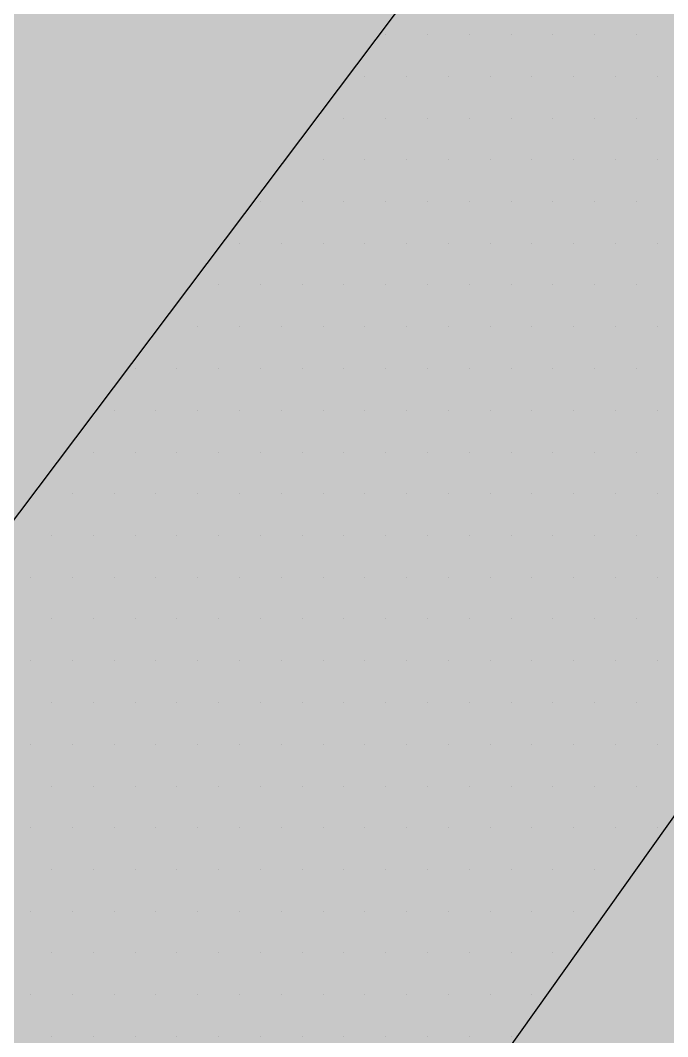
# Paper-space layout 'Layout1' of a CAD drawing. Extents: x -43 to 2298, y -18 to 768.
# Drawn here: x 148.244 to 149.097, y 263.732 to 265.072 of the extents above; entities that cross this region are included whole.
import ezdxf

# ---------------------------------------------------------------- set-up
doc = ezdxf.new("R2010")
doc.units = 0
doc.header["$LTSCALE"] = 2
doc.linetypes.add('CACHEX2', pattern=[0.75, 0.5, -0.25])
doc.layers.add('CARTOUCHE', color=7, linetype='Continuous')
doc.layers.add('LOGO', color=7, linetype='Continuous')

# ---------------------------------------------------------------- blocks, each defined once
blk = doc.blocks.new('A$C715108E3')
at = {"layer": 'LOGO', "color": 131}
for p, q in [((4.5506, -8.2855), (4.5506, -8.2855)), ((4.5659, -8.2855), (4.5659, -8.2855)), ((4.658, -8.2855), (4.658, -8.2855)), ((4.7492, -8.2855), (4.7492, -8.2855)), ((4.8413, -8.2855), (4.8413, -8.2855)), ((4.9329, -8.2855), (4.9329, -8.2855)), ((5.0242, -8.2855), (5.0242, -8.2855)), ((5.1164, -8.2855), (5.1164, -8.2855)), ((4.4814, -8.3777), (4.4814, -8.3777)), ((4.5202, -8.3777), (4.5202, -8.3777)), ((4.6115, -8.3777), (4.6115, -8.3777)), ((4.7035, -8.3777), (4.7035, -8.3777)), ((4.7952, -8.3777), (4.7952, -8.3777)), ((4.8868, -8.3777), (4.8868, -8.3777)), ((4.9788, -8.3777), (4.9788, -8.3777)), ((5.0705, -8.3777), (5.0705, -8.3777)), ((5.1621, -8.3777), (5.1621, -8.3777)), ((4.4125, -8.4692), (4.4125, -8.4692)), ((4.4739, -8.4692), (4.4739, -8.4692)), ((4.5659, -8.4692), (4.5659, -8.4692)), ((4.658, -8.4692), (4.658, -8.4692)), ((4.7492, -8.4692), (4.7492, -8.4692)), ((4.8413, -8.4692), (4.8413, -8.4692)), ((4.9329, -8.4692), (4.9329, -8.4692)), ((5.0242, -8.4692), (5.0242, -8.4692)), ((5.1164, -8.4692), (5.1164, -8.4692)), ((4.3433, -8.5607), (4.3433, -8.5607)), ((4.4282, -8.5607), (4.4282, -8.5607)), ((4.5202, -8.5607), (4.5202, -8.5607)), ((4.6115, -8.5607), (4.6115, -8.5607)), ((4.7035, -8.5607), (4.7035, -8.5607)), ((4.7952, -8.5607), (4.7952, -8.5607)), ((4.8868, -8.5607), (4.8868, -8.5607)), ((4.9788, -8.5607), (4.9788, -8.5607)), ((5.0705, -8.5607), (5.0705, -8.5607)), ((5.1621, -8.5607), (5.1621, -8.5607)), ((4.2745, -8.6529), (4.2745, -8.6529)), ((4.2906, -8.6529), (4.2906, -8.6529)), ((4.3827, -8.6529), (4.3827, -8.6529)), ((4.4739, -8.6529), (4.4739, -8.6529)), ((4.5659, -8.6529), (4.5659, -8.6529)), ((4.658, -8.6529), (4.658, -8.6529)), ((4.7492, -8.6529), (4.7492, -8.6529)), ((4.8413, -8.6529), (4.8413, -8.6529)), ((4.9329, -8.6529), (4.9329, -8.6529)), ((5.0242, -8.6529), (5.0242, -8.6529)), ((5.1164, -8.6529), (5.1164, -8.6529)), ((4.2054, -8.7443), (4.2054, -8.7443)), ((4.2445, -8.7443), (4.2445, -8.7443)), ((4.3364, -8.7443), (4.3364, -8.7443)), ((4.4282, -8.7443), (4.4282, -8.7443)), ((4.5202, -8.7443), (4.5202, -8.7443)), ((4.6115, -8.7443), (4.6115, -8.7443)), ((4.7035, -8.7443), (4.7035, -8.7443)), ((4.7952, -8.7443), (4.7952, -8.7443)), ((4.8868, -8.7443), (4.8868, -8.7443)), ((4.9788, -8.7443), (4.9788, -8.7443)), ((5.0705, -8.7443), (5.0705, -8.7443)), ((5.1621, -8.7443), (5.1621, -8.7443)), ((4.1362, -8.8356), (4.1362, -8.8356)), ((4.1988, -8.8356), (4.1988, -8.8356)), ((4.2906, -8.8356), (4.2906, -8.8356)), ((4.3827, -8.8356), (4.3827, -8.8356)), ((4.4739, -8.8356), (4.4739, -8.8356)), ((4.5659, -8.8356), (4.5659, -8.8356)), ((4.658, -8.8356), (4.658, -8.8356)), ((4.7492, -8.8356), (4.7492, -8.8356)), ((4.8413, -8.8356), (4.8413, -8.8356)), ((4.9329, -8.8356), (4.9329, -8.8356)), ((5.0242, -8.8356), (5.0242, -8.8356)), ((5.1164, -8.8356), (5.1164, -8.8356)), ((4.0672, -8.928), (4.0672, -8.928)), ((4.1531, -8.928), (4.1531, -8.928)), ((4.2445, -8.928), (4.2445, -8.928)), ((4.3364, -8.928), (4.3364, -8.928)), ((4.4282, -8.928), (4.4282, -8.928)), ((4.5202, -8.928), (4.5202, -8.928)), ((4.6115, -8.928), (4.6115, -8.928)), ((4.7035, -8.928), (4.7035, -8.928)), ((4.7952, -8.928), (4.7952, -8.928)), ((4.8868, -8.928), (4.8868, -8.928)), ((4.9788, -8.928), (4.9788, -8.928)), ((5.0705, -8.928), (5.0705, -8.928)), ((5.1621, -8.928), (5.1621, -8.928)), ((3.9983, -9.0196), (3.9983, -9.0196)), ((4.0155, -9.0196), (4.0155, -9.0196)), ((4.107, -9.0196), (4.107, -9.0196)), ((4.1988, -9.0196), (4.1988, -9.0196)), ((4.2906, -9.0196), (4.2906, -9.0196)), ((4.3827, -9.0196), (4.3827, -9.0196)), ((4.4739, -9.0196), (4.4739, -9.0196)), ((4.5659, -9.0196), (4.5659, -9.0196)), ((4.658, -9.0196), (4.658, -9.0196)), ((4.7492, -9.0196), (4.7492, -9.0196)), ((4.8413, -9.0196), (4.8413, -9.0196)), ((4.9329, -9.0196), (4.9329, -9.0196)), ((5.0242, -9.0196), (5.0242, -9.0196)), ((5.1164, -9.0196), (5.1164, -9.0196)), ((3.9289, -9.1109), (3.9289, -9.1109)), ((3.9694, -9.1109), (3.9694, -9.1109)), ((4.0612, -9.1109), (4.0612, -9.1109)), ((4.1531, -9.1109), (4.1531, -9.1109)), ((4.2445, -9.1109), (4.2445, -9.1109)), ((4.3364, -9.1109), (4.3364, -9.1109)), ((4.4282, -9.1109), (4.4282, -9.1109)), ((4.5202, -9.1109), (4.5202, -9.1109)), ((4.6115, -9.1109), (4.6115, -9.1109)), ((4.7035, -9.1109), (4.7035, -9.1109)), ((4.7952, -9.1109), (4.7952, -9.1109)), ((4.8868, -9.1109), (4.8868, -9.1109)), ((4.9788, -9.1109), (4.9788, -9.1109)), ((5.0705, -9.1109), (5.0705, -9.1109)), ((5.1621, -9.1109), (5.1621, -9.1109)), ((3.86, -9.2033), (3.86, -9.2033)), ((3.9237, -9.2033), (3.9237, -9.2033)), ((4.0155, -9.2033), (4.0155, -9.2033)), ((4.107, -9.2033), (4.107, -9.2033)), ((4.1988, -9.2033), (4.1988, -9.2033)), ((4.2906, -9.2033), (4.2906, -9.2033)), ((4.3827, -9.2033), (4.3827, -9.2033)), ((4.4739, -9.2033), (4.4739, -9.2033)), ((4.5659, -9.2033), (4.5659, -9.2033)), ((4.658, -9.2033), (4.658, -9.2033)), ((4.7492, -9.2033), (4.7492, -9.2033)), ((4.8413, -9.2033), (4.8413, -9.2033)), ((4.9329, -9.2033), (4.9329, -9.2033)), ((5.0242, -9.2033), (5.0242, -9.2033)), ((5.1164, -9.2033), (5.1164, -9.2033)), ((3.791, -9.2946), (3.791, -9.2946)), ((3.878, -9.2946), (3.878, -9.2946)), ((3.9694, -9.2946), (3.9694, -9.2946)), ((4.0612, -9.2946), (4.0612, -9.2946)), ((4.1531, -9.2946), (4.1531, -9.2946)), ((4.2445, -9.2946), (4.2445, -9.2946)), ((4.3364, -9.2946), (4.3364, -9.2946)), ((4.4282, -9.2946), (4.4282, -9.2946)), ((4.5202, -9.2946), (4.5202, -9.2946)), ((4.6115, -9.2946), (4.6115, -9.2946)), ((4.7035, -9.2946), (4.7035, -9.2946)), ((4.7952, -9.2946), (4.7952, -9.2946)), ((4.8868, -9.2946), (4.8868, -9.2946)), ((4.9788, -9.2946), (4.9788, -9.2946)), ((5.0705, -9.2946), (5.0705, -9.2946)), ((5.1621, -9.2946), (5.1621, -9.2946)), ((3.8317, -9.387), (3.8317, -9.387)), ((3.9237, -9.387), (3.9237, -9.387)), ((4.0155, -9.387), (4.0155, -9.387)), ((4.107, -9.387), (4.107, -9.387)), ((4.1988, -9.387), (4.1988, -9.387)), ((4.2906, -9.387), (4.2906, -9.387)), ((4.3827, -9.387), (4.3827, -9.387)), ((4.4739, -9.387), (4.4739, -9.387)), ((4.5659, -9.387), (4.5659, -9.387)), ((4.658, -9.387), (4.658, -9.387)), ((4.7492, -9.387), (4.7492, -9.387)), ((4.8413, -9.387), (4.8413, -9.387)), ((4.9329, -9.387), (4.9329, -9.387)), ((5.0242, -9.387), (5.0242, -9.387)), ((5.1164, -9.387), (5.1164, -9.387)), ((3.7861, -9.4786), (3.7861, -9.4786)), ((3.878, -9.4786), (3.878, -9.4786)), ((3.9694, -9.4786), (3.9694, -9.4786)), ((4.0612, -9.4786), (4.0612, -9.4786)), ((4.1531, -9.4786), (4.1531, -9.4786)), ((4.2445, -9.4786), (4.2445, -9.4786)), ((4.3364, -9.4786), (4.3364, -9.4786)), ((4.4282, -9.4786), (4.4282, -9.4786)), ((4.5202, -9.4786), (4.5202, -9.4786)), ((4.6115, -9.4786), (4.6115, -9.4786)), ((4.7035, -9.4786), (4.7035, -9.4786)), ((4.7952, -9.4786), (4.7952, -9.4786)), ((4.8868, -9.4786), (4.8868, -9.4786)), ((4.9788, -9.4786), (4.9788, -9.4786)), ((5.0705, -9.4786), (5.0705, -9.4786)), ((5.1621, -9.4786), (5.1621, -9.4786)), ((3.8317, -9.5699), (3.8317, -9.5699)), ((3.9237, -9.5699), (3.9237, -9.5699)), ((4.0155, -9.5699), (4.0155, -9.5699)), ((4.107, -9.5699), (4.107, -9.5699)), ((4.1988, -9.5699), (4.1988, -9.5699)), ((4.2906, -9.5699), (4.2906, -9.5699)), ((4.3827, -9.5699), (4.3827, -9.5699)), ((4.4739, -9.5699), (4.4739, -9.5699)), ((4.5659, -9.5699), (4.5659, -9.5699)), ((4.658, -9.5699), (4.658, -9.5699)), ((4.7492, -9.5699), (4.7492, -9.5699)), ((4.8413, -9.5699), (4.8413, -9.5699)), ((4.9329, -9.5699), (4.9329, -9.5699)), ((5.0242, -9.5699), (5.0242, -9.5699)), ((5.1164, -9.5699), (5.1164, -9.5699)), ((3.7861, -9.6623), (3.7861, -9.6623)), ((3.878, -9.6623), (3.878, -9.6623)), ((3.9694, -9.6623), (3.9694, -9.6623)), ((4.0612, -9.6623), (4.0612, -9.6623)), ((4.1531, -9.6623), (4.1531, -9.6623)), ((4.2445, -9.6623), (4.2445, -9.6623)), ((4.3364, -9.6623), (4.3364, -9.6623)), ((4.4282, -9.6623), (4.4282, -9.6623)), ((4.5202, -9.6623), (4.5202, -9.6623)), ((4.6115, -9.6623), (4.6115, -9.6623)), ((4.7035, -9.6623), (4.7035, -9.6623)), ((4.7952, -9.6623), (4.7952, -9.6623)), ((4.8868, -9.6623), (4.8868, -9.6623)), ((4.9788, -9.6623), (4.9788, -9.6623)), ((5.0705, -9.6623), (5.0705, -9.6623)), ((5.1621, -9.6623), (5.1621, -9.6623)), ((3.8317, -9.7535), (3.8317, -9.7535)), ((3.9237, -9.7535), (3.9237, -9.7535)), ((4.0155, -9.7535), (4.0155, -9.7535)), ((4.107, -9.7535), (4.107, -9.7535)), ((4.1988, -9.7535), (4.1988, -9.7535)), ((4.2906, -9.7535), (4.2906, -9.7535)), ((4.3827, -9.7535), (4.3827, -9.7535)), ((4.4739, -9.7535), (4.4739, -9.7535)), ((4.5659, -9.7535), (4.5659, -9.7535)), ((4.658, -9.7535), (4.658, -9.7535)), ((4.7492, -9.7535), (4.7492, -9.7535)), ((4.8413, -9.7535), (4.8413, -9.7535)), ((4.9329, -9.7535), (4.9329, -9.7535)), ((5.0242, -9.7535), (5.0242, -9.7535)), ((5.1164, -9.7535), (5.1164, -9.7535)), ((3.7861, -9.8452), (3.7861, -9.8452)), ((3.878, -9.8452), (3.878, -9.8452)), ((3.9694, -9.8452), (3.9694, -9.8452)), ((4.0612, -9.8452), (4.0612, -9.8452)), ((4.1531, -9.8452), (4.1531, -9.8452)), ((4.2445, -9.8452), (4.2445, -9.8452)), ((4.3364, -9.8452), (4.3364, -9.8452)), ((4.4282, -9.8452), (4.4282, -9.8452)), ((4.5202, -9.8452), (4.5202, -9.8452)), ((4.6115, -9.8452), (4.6115, -9.8452)), ((4.7035, -9.8452), (4.7035, -9.8452)), ((4.7952, -9.8452), (4.7952, -9.8452)), ((4.8868, -9.8452), (4.8868, -9.8452)), ((4.9788, -9.8452), (4.9788, -9.8452)), ((5.0705, -9.8452), (5.0705, -9.8452)), ((5.1621, -9.8452), (5.1621, -9.8452)), ((3.8317, -9.9374), (3.8317, -9.9374)), ((3.9237, -9.9374), (3.9237, -9.9374)), ((4.0155, -9.9374), (4.0155, -9.9374)), ((4.107, -9.9374), (4.107, -9.9374)), ((4.1988, -9.9374), (4.1988, -9.9374)), ((4.2906, -9.9374), (4.2906, -9.9374)), ((4.3827, -9.9374), (4.3827, -9.9374)), ((4.4739, -9.9374), (4.4739, -9.9374)), ((4.5659, -9.9374), (4.5659, -9.9374)), ((4.658, -9.9374), (4.658, -9.9374)), ((4.7492, -9.9374), (4.7492, -9.9374)), ((4.8413, -9.9374), (4.8413, -9.9374)), ((4.9329, -9.9374), (4.9329, -9.9374)), ((5.0242, -9.9374), (5.0242, -9.9374)), ((5.1164, -9.9374), (5.1164, -9.9374)), ((3.7861, -10.0289), (3.7861, -10.0289)), ((3.878, -10.0289), (3.878, -10.0289)), ((3.9694, -10.0289), (3.9694, -10.0289)), ((4.0612, -10.0289), (4.0612, -10.0289)), ((4.1531, -10.0289), (4.1531, -10.0289)), ((4.2445, -10.0289), (4.2445, -10.0289)), ((4.3364, -10.0289), (4.3364, -10.0289)), ((4.4282, -10.0289), (4.4282, -10.0289)), ((4.5202, -10.0289), (4.5202, -10.0289)), ((4.6115, -10.0289), (4.6115, -10.0289)), ((4.7035, -10.0289), (4.7035, -10.0289)), ((4.7952, -10.0289), (4.7952, -10.0289)), ((4.8868, -10.0289), (4.8868, -10.0289)), ((4.9788, -10.0289), (4.9788, -10.0289)), ((5.0705, -10.0289), (5.0705, -10.0289)), ((5.1621, -10.0289), (5.1621, -10.0289)), ((3.8317, -10.1203), (3.8317, -10.1203)), ((3.9237, -10.1203), (3.9237, -10.1203)), ((4.0155, -10.1203), (4.0155, -10.1203)), ((4.107, -10.1203), (4.107, -10.1203)), ((4.1988, -10.1203), (4.1988, -10.1203)), ((4.2906, -10.1203), (4.2906, -10.1203)), ((4.3827, -10.1203), (4.3827, -10.1203)), ((4.4739, -10.1203), (4.4739, -10.1203)), ((4.5659, -10.1203), (4.5659, -10.1203)), ((4.658, -10.1203), (4.658, -10.1203)), ((4.7492, -10.1203), (4.7492, -10.1203)), ((4.8413, -10.1203), (4.8413, -10.1203)), ((4.9329, -10.1203), (4.9329, -10.1203)), ((5.0242, -10.1203), (5.0242, -10.1203)), ((5.1164, -10.1203), (5.1164, -10.1203)), ((3.7861, -10.2125), (3.7861, -10.2125)), ((3.878, -10.2125), (3.878, -10.2125)), ((3.9694, -10.2125), (3.9694, -10.2125)), ((4.0612, -10.2125), (4.0612, -10.2125)), ((4.1531, -10.2125), (4.1531, -10.2125)), ((4.2445, -10.2125), (4.2445, -10.2125)), ((4.3364, -10.2125), (4.3364, -10.2125)), ((4.4282, -10.2125), (4.4282, -10.2125)), ((4.5202, -10.2125), (4.5202, -10.2125)), ((4.6115, -10.2125), (4.6115, -10.2125)), ((4.7035, -10.2125), (4.7035, -10.2125)), ((4.7952, -10.2125), (4.7952, -10.2125)), ((4.8868, -10.2125), (4.8868, -10.2125)), ((4.9788, -10.2125), (4.9788, -10.2125)), ((3.8317, -10.304), (3.8317, -10.304)), ((3.9237, -10.304), (3.9237, -10.304)), ((4.0155, -10.304), (4.0155, -10.304)), ((4.107, -10.304), (4.107, -10.304)), ((4.1988, -10.304), (4.1988, -10.304)), ((4.2906, -10.304), (4.2906, -10.304)), ((4.3827, -10.304), (4.3827, -10.304)), ((4.4739, -10.304), (4.4739, -10.304)), ((4.5659, -10.304), (4.5659, -10.304)), ((4.658, -10.304), (4.658, -10.304)), ((4.7492, -10.304), (4.7492, -10.304)), ((4.8413, -10.304), (4.8413, -10.304)), ((4.9329, -10.304), (4.9329, -10.304)), ((3.7861, -10.3952), (3.7861, -10.3952)), ((3.878, -10.3952), (3.878, -10.3952)), ((3.9694, -10.3952), (3.9694, -10.3952)), ((4.0612, -10.3952), (4.0612, -10.3952)), ((4.1531, -10.3952), (4.1531, -10.3952)), ((4.2445, -10.3952), (4.2445, -10.3952)), ((4.3364, -10.3952), (4.3364, -10.3952)), ((4.4282, -10.3952), (4.4282, -10.3952)), ((4.5202, -10.3952), (4.5202, -10.3952)), ((4.6115, -10.3952), (4.6115, -10.3952)), ((4.7035, -10.3952), (4.7035, -10.3952)), ((4.7952, -10.3952), (4.7952, -10.3952)), ((4.8868, -10.3952), (4.8868, -10.3952)), ((3.8317, -10.4876), (3.8317, -10.4876)), ((3.9237, -10.4876), (3.9237, -10.4876)), ((4.0155, -10.4876), (4.0155, -10.4876)), ((4.107, -10.4876), (4.107, -10.4876)), ((4.1988, -10.4876), (4.1988, -10.4876)), ((4.2906, -10.4876), (4.2906, -10.4876)), ((4.3827, -10.4876), (4.3827, -10.4876)), ((4.4739, -10.4876), (4.4739, -10.4876)), ((4.5659, -10.4876), (4.5659, -10.4876)), ((4.658, -10.4876), (4.658, -10.4876)), ((4.7492, -10.4876), (4.7492, -10.4876)), ((4.8413, -10.4876), (4.8413, -10.4876))]:
    blk.add_line(p, q, dxfattribs=at)
blk.add_lwpolyline([(-0.4061, -17.3082), (1.2857, -17.5115), (0.9202, -16.4826), (-0.461, -13.5406), (1.4536, -13.7453), (4.032, -19.4344), (5.206, -17.903), (3.3935, -13.9486), (6.3293, -14.2803), (6.4311, -12.6478), (3.5725, -12.29), (6.1505, -8.6671), (5.6155, -6.8715), (1.6586, -12.1279), (-1.9407, -12.0256)], dxfattribs=at)
blk = doc.blocks.new('A$C581E6685')
at = {"layer": 'LOGO', "color": 32, "linetype": 'CACHEX2', "ltscale": 1.5}
blk.add_ellipse((-38.0538, 23.8138), major_axis=(-19.0311, -3.534), ratio=0.590567, dxfattribs=at)
at = {"layer": 'LOGO', "color": 32}
blk.add_ellipse((-37.6144, 23.8499), major_axis=(-13.5768, -4.2839), ratio=0.791971, dxfattribs=at)
at = {"layer": 'CARTOUCHE'}
blk.add_blockref('A$C715108E3', (-31.6739, 36.3189), dxfattribs=at)

psp = doc.layouts.get("Layout1")

# ---------------------------------------------------------------- hatches: boundary and pattern name
at = {"layer": 'CARTOUCHE', "true_color": 0xffffff}
h = psp.add_hatch(color=7, dxfattribs=at)
h.dxf.hatch_style = 1
edge = h.paths.add_edge_path()
edge.add_spline(control_points=[(127.7197, 272.4748), (127.7197, 261.5837), (127.7197, 250.6925), (127.7197, 246.8525), (131.5597, 246.8525), (177.0989, 246.8525), (222.6382, 246.8525), (226.4782, 246.8525), (226.4782, 250.6925), (226.4782, 261.5837), (226.4782, 272.4748), (226.4782, 276.3148), (222.6382, 276.3148), (177.0989, 276.3148), (131.5597, 276.3148), (127.7197, 276.3148), (127.7197, 272.4748)], knot_values=[0, 0, 0, 1, 1, 2.570796, 2.570796, 3.570796, 3.570796, 5.141593, 5.141593, 6.141593, 6.141593, 7.712389, 7.712389, 8.712389, 8.712389, 10.283185, 10.283185, 10.283185], weights=[1, 1, 1, 0.707107, 1, 1, 1, 0.707107, 1, 1, 1, 0.707107, 1, 1, 1, 0.707107, 1], degree=2, periodic=0)

# ---------------------------------------------------------------- linework, layer by layer
at = {"layer": 'CARTOUCHE'}
psp.add_rational_spline([(127.7197, 272.4748), (127.7197, 261.5837), (127.7197, 250.6925), (127.7197, 246.8525), (131.5597, 246.8525), (177.0989, 246.8525), (222.6382, 246.8525), (226.4782, 246.8525), (226.4782, 250.6925), (226.4782, 261.5837), (226.4782, 272.4748), (226.4782, 276.3148), (222.6382, 276.3148), (177.0989, 276.3148), (131.5597, 276.3148), (127.7197, 276.3148), (127.7197, 272.4748)], [1, 1, 1, 0.707106781187, 1, 1, 1, 0.707106781187, 1, 1, 1, 0.707106781187, 1, 1, 1, 0.707106781187, 1], degree=2, knots=[0, 0, 0, 1, 1, 2.570796, 2.570796, 3.570796, 3.570796, 5.141593, 5.141593, 6.141593, 6.141593, 7.712389, 7.712389, 8.712389, 8.712389, 10.283185, 10.283185, 10.283185], dxfattribs=at)

# ---------------------------------------------------------------- block references
at = {"layer": 'CARTOUCHE', "xscale": 0.6, "yscale": 0.6, "zscale": 0.6}
psp.add_blockref('A$C581E6685', (164.9904, 248.2331), dxfattribs=at)

doc.saveas('drawing.dxf')
